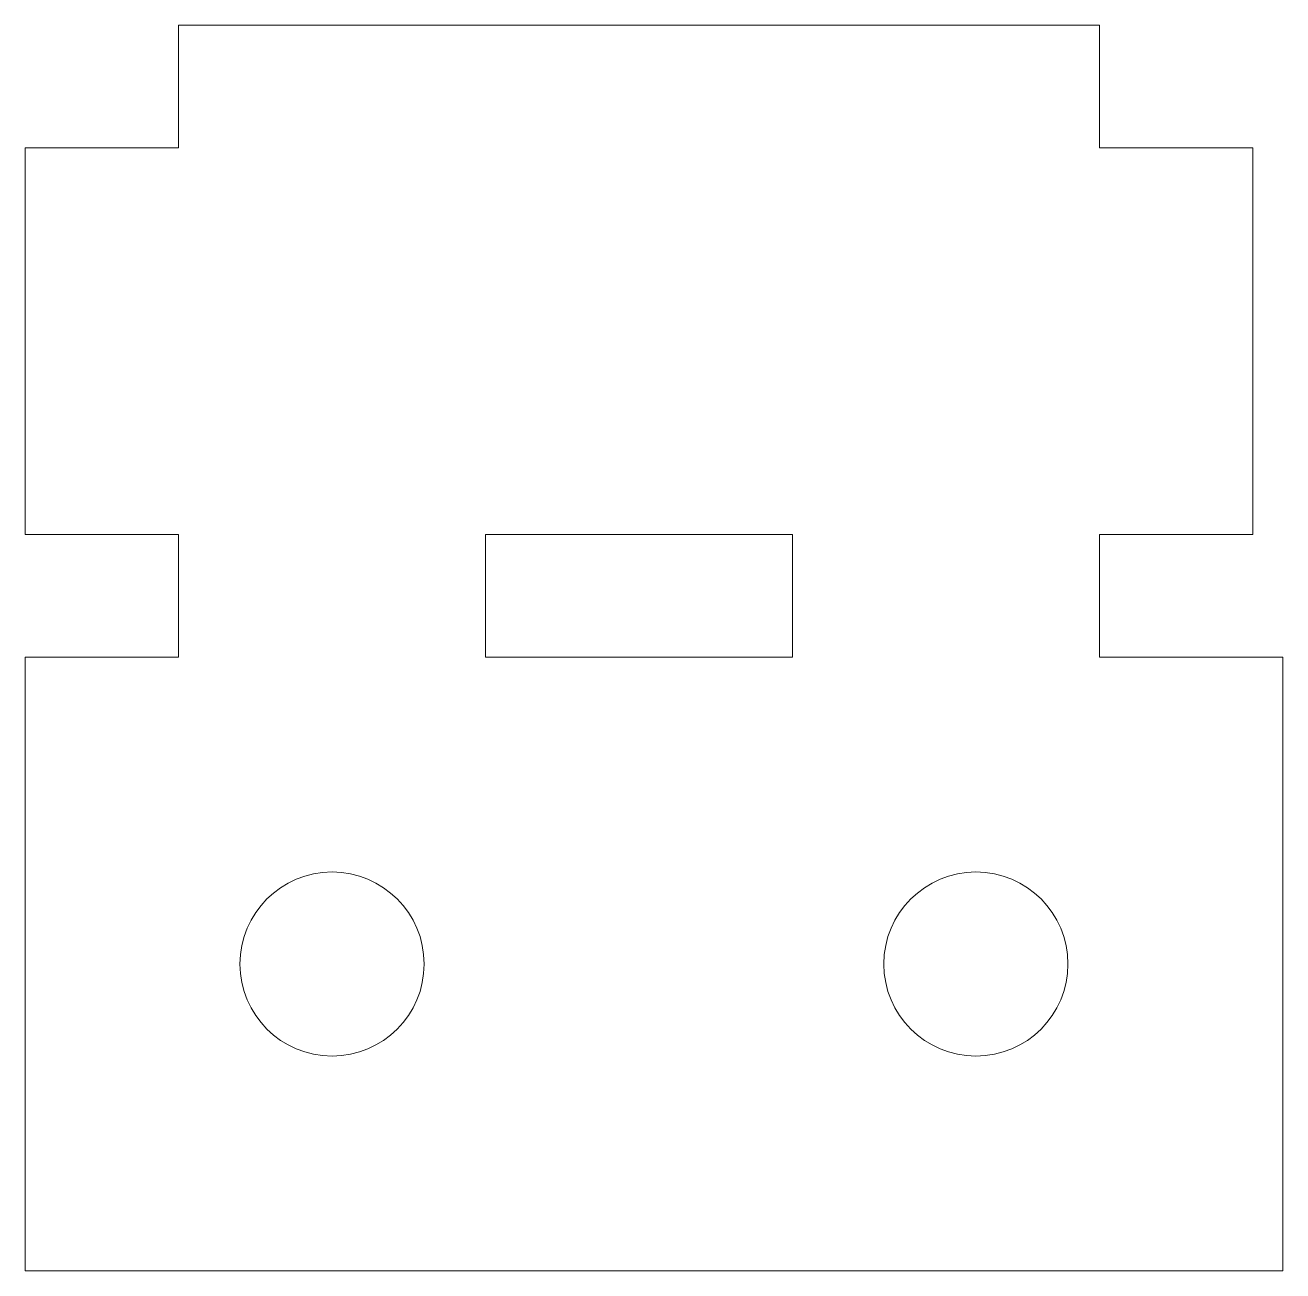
# Model space of a CAD drawing. Header units: millimetres. Extents: x -10 to 10.5, y -15.2 to 5.2.
import ezdxf

# ---------------------------------------------------------------- set-up
doc = ezdxf.new("R2010")
doc.units = ezdxf.units.MM

msp = doc.modelspace()

# ---------------------------------------------------------------- linework, layer by layer
at = {"color": 7, "linetype": 'Continuous', "lineweight": 15}
for p, q in [((7.5, 5.15), (-7.5, 5.15)), ((-7.5, 5.15), (-7.5, 3.15)), ((7.5, 3.15), (7.5, 5.15)), ((-7.5, 3.15), (-10, 3.15)), ((-10, 3.15), (-10, -3.15)), ((10, 3.15), (7.5, 3.15)), ((10, -3.15), (10, 3.15)), ((-10, -3.15), (-7.5, -3.15)), ((-7.5, -3.15), (-7.5, -5.15)), ((-2.5, -5.15), (-2.5, -3.15)), ((-2.5, -3.15), (2.5, -3.15)), ((2.5, -3.15), (2.5, -5.15)), ((7.5, -3.15), (10, -3.15)), ((7.5, -5.15), (7.5, -3.15)), ((-7.5, -5.15), (-10, -5.15)), ((-10, -5.15), (-10, -15.15)), ((2.5, -5.15), (-2.5, -5.15)), ((10.489, -5.15), (7.5, -5.15)), ((10.489, -15.15), (10.489, -5.15)), ((-10, -15.15), (10.489, -15.15))]:
    msp.add_line(p, q, dxfattribs=at)
for centre in [(-5, -10.15), (5.489, -10.15)]:
    msp.add_circle(centre, 1.5, dxfattribs=at)

doc.saveas('drawing.dxf')
